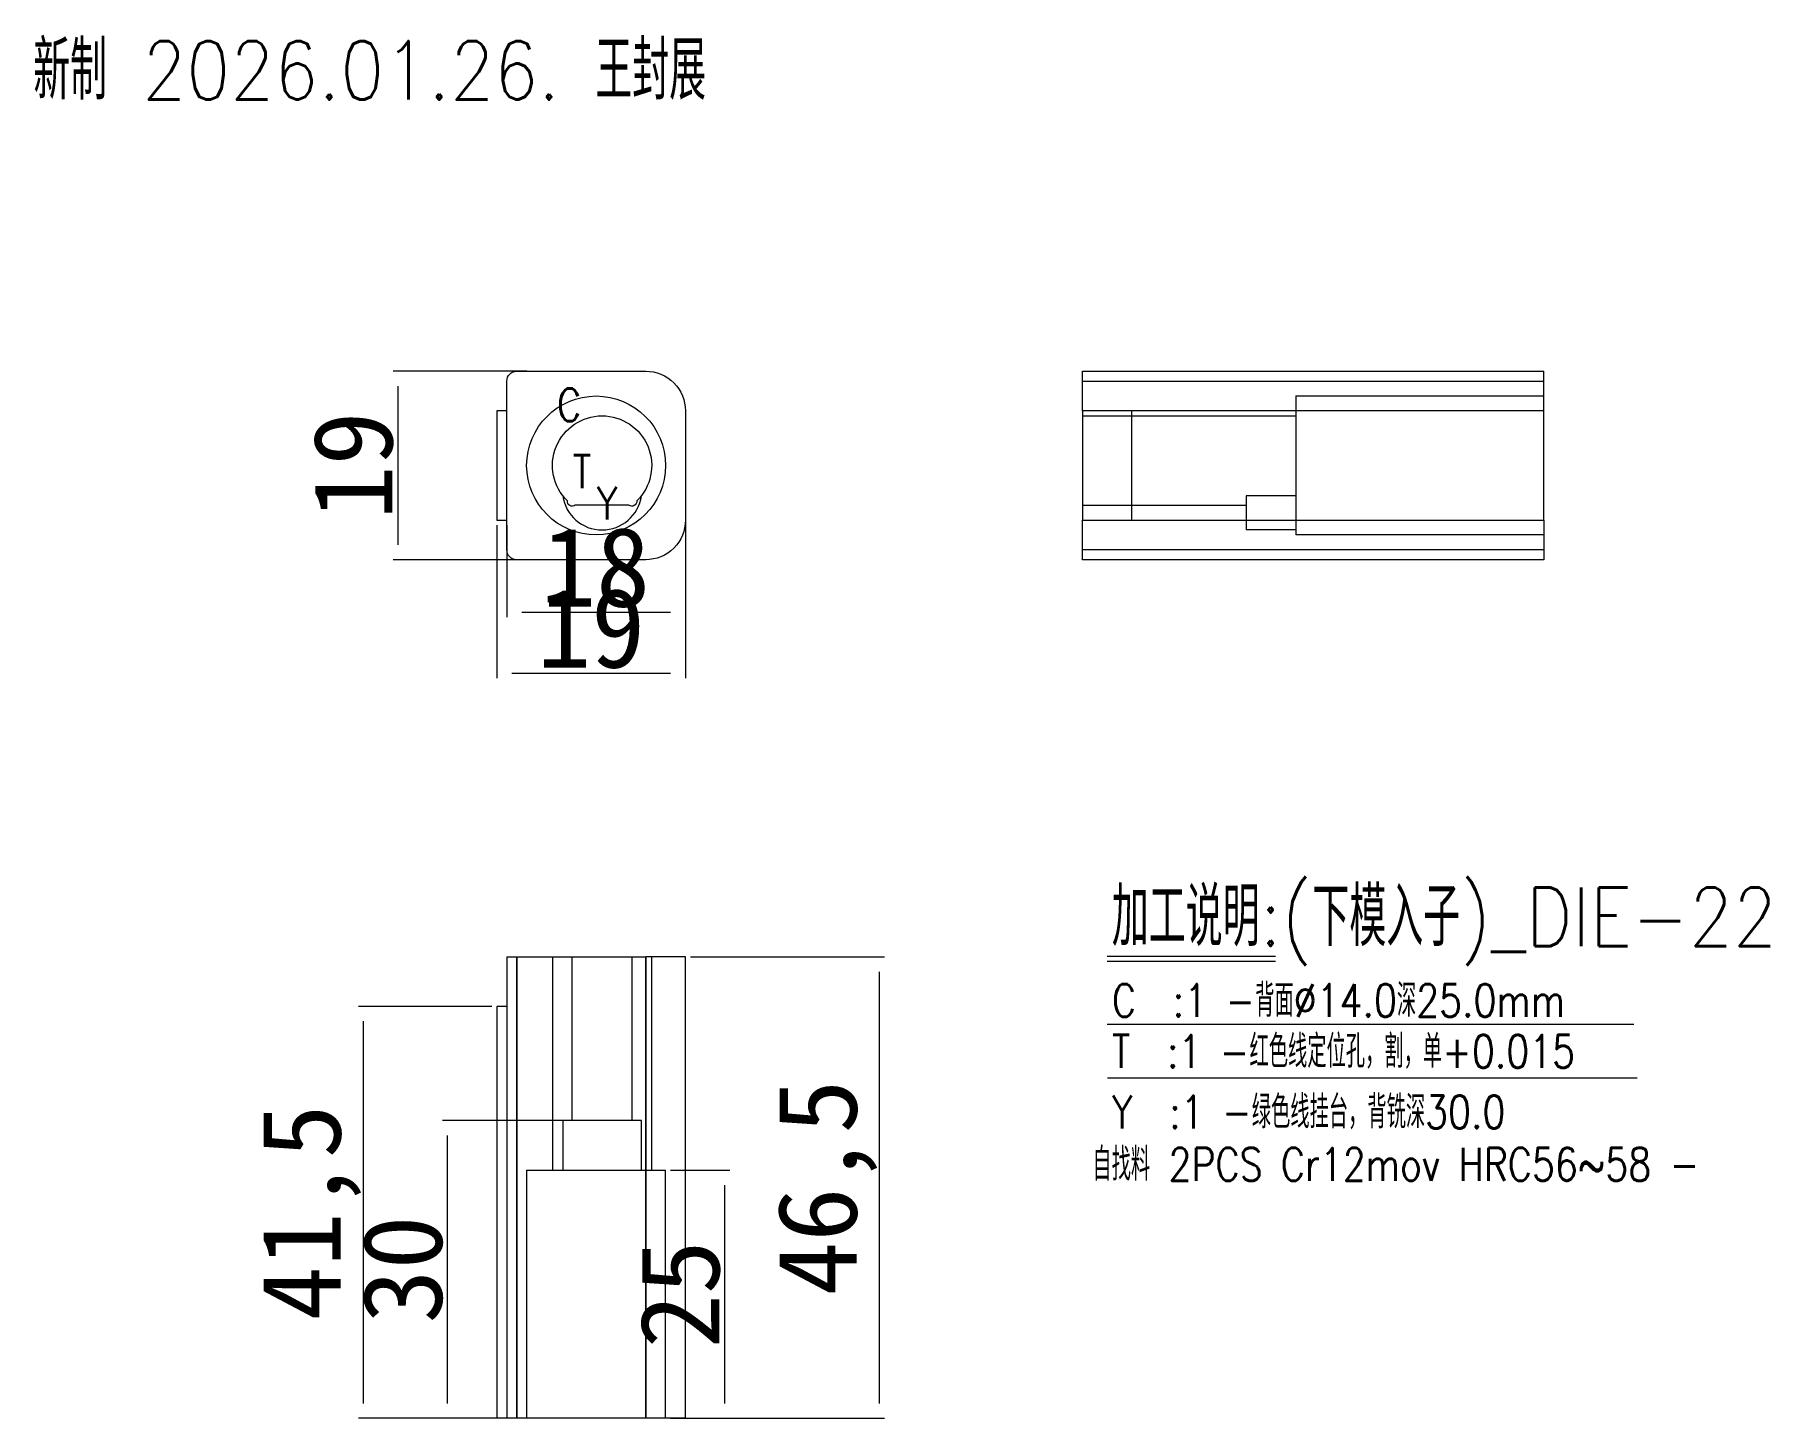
# Model space of a CAD drawing. Header units: millimetres. Extents: x 28934 to 29108, y 44755 to 44894.
import ezdxf
from ezdxf.enums import TextEntityAlignment as Align

# ---------------------------------------------------------------- set-up
doc = ezdxf.new("R2010")
doc.units = ezdxf.units.MM
doc.linetypes.add('CENTER', pattern=[0])
doc.layers.add('DIE', color=7, linetype='Continuous', true_color=0xffffff)
doc.layers.add('dim', color=4, linetype='Continuous')
doc.styles.add('_PUG_ERP', font='txt')
doc.styles.add('chinesef_fs', font='simplex.shx', dxfattribs={"bigfont": 'gbcbig.shx'})
doc.dimstyles.new('_PUG_ERP', dxfattribs={"dimtxt": 8, "dimasz": 1.5, "dimexe": 0.5, "dimexo": 0.5, "dimgap": 0.5, "dimtad": 1, "dimtxsty": '_PUG_ERP', "dimblk": 'CLOSEDBLANK', "dimcen": 0, "dimclrd": 4, "dimclre": 4, "dimclrt": 3, "dimazin": 3, "dimtfac": 1, "dimtmove": 0, "dimatfit": 3, "dimldrblk": 'CLOSEDBLANK', "dimlwd": 9, "dimlwe": 9})

# ---------------------------------------------------------------- blocks, each defined once
blk = doc.blocks.new('*D1266')
at = {"layer": 'Defpoints', "color": 0}
for p in [(28999.12, 44846.88), (28980.12, 44845.27), (28999.12, 44829.84)]:
    blk.add_point(p, dxfattribs=at)
at = {"layer": 'dim', "color": 4, "lineweight": 9}
for p, q in [((28999.12, 44846.38), (28999.12, 44829.34)), ((28980.12, 44844.77), (28980.12, 44829.34)), ((28981.62, 44829.84), (28997.62, 44829.84))]:
    blk.add_line(p, q, dxfattribs=at)
at = {"layer": 'dim', "color": 3, "lineweight": 18, "insert": (28989.62, 44834.34), "char_height": 8, "attachment_point": 5, "style": '_PUG_ERP'}
blk.add_mtext('19', dxfattribs=at)
blk = doc.blocks.new('_ClosedBlank')
blk = doc.blocks.new('*D1267')
at = {"layer": 'Defpoints', "color": 0}
for p in [(28970.16, 44860.27), (28983.63, 44860.27), (28983.63, 44841.27)]:
    blk.add_point(p, dxfattribs=at)
at = {"layer": 'dim', "color": 4, "lineweight": 9}
for p, q in [((28983.13, 44860.27), (28969.66, 44860.27)), ((28970.16, 44842.77), (28970.16, 44858.77)), ((28983.13, 44841.27), (28969.66, 44841.27))]:
    blk.add_line(p, q, dxfattribs=at)
at = {"layer": 'dim', "color": 3, "lineweight": 18, "insert": (28965.66, 44850.77), "char_height": 8, "attachment_point": 5, "rotation": 90, "style": '_PUG_ERP'}
blk.add_mtext('19', dxfattribs=at)
blk = doc.blocks.new('*D1268')
at = {"layer": 'Defpoints', "color": 0}
for p in [(28999.12, 44846.88), (28981.12, 44845.27), (28999.12, 44835.98)]:
    blk.add_point(p, dxfattribs=at)
at = {"layer": 'dim', "color": 4, "lineweight": 9}
for p, q in [((28999.12, 44846.38), (28999.12, 44835.48)), ((28981.12, 44844.77), (28981.12, 44835.48)), ((28982.62, 44835.98), (28997.62, 44835.98))]:
    blk.add_line(p, q, dxfattribs=at)
at = {"layer": 'dim', "color": 3, "lineweight": 18, "insert": (28990.12, 44840.48), "char_height": 8, "attachment_point": 5, "style": '_PUG_ERP'}
blk.add_mtext('18', dxfattribs=at)
blk = doc.blocks.new('*D1269')
at = {"layer": 'Defpoints', "color": 0}
for p in [(28966.67, 44796.27), (28980.12, 44796.27), (28980.12, 44754.77)]:
    blk.add_point(p, dxfattribs=at)
at = {"layer": 'dim', "color": 4, "lineweight": 9}
for p, q in [((28979.62, 44796.27), (28966.17, 44796.27)), ((28966.67, 44756.27), (28966.67, 44794.77)), ((28979.62, 44754.77), (28966.17, 44754.77))]:
    blk.add_line(p, q, dxfattribs=at)
at = {"layer": 'dim', "color": 3, "lineweight": 18, "insert": (28961.41, 44775.52), "char_height": 8, "attachment_point": 5, "rotation": 90, "style": '_PUG_ERP'}
blk.add_mtext('41,5', dxfattribs=at)
blk = doc.blocks.new('*D1270')
at = {"layer": 'Defpoints', "color": 0}
for p in [(28999.12, 44801.27), (29018.68, 44801.27), (28999.12, 44754.77)]:
    blk.add_point(p, dxfattribs=at)
at = {"layer": 'dim', "color": 4, "lineweight": 9}
for p, q in [((28999.62, 44801.27), (29019.18, 44801.27)), ((29018.68, 44756.27), (29018.68, 44799.77)), ((28999.62, 44754.77), (29019.18, 44754.77))]:
    blk.add_line(p, q, dxfattribs=at)
at = {"layer": 'dim', "color": 3, "lineweight": 18, "insert": (29013.42, 44778.02), "char_height": 8, "attachment_point": 5, "rotation": 90, "style": '_PUG_ERP'}
blk.add_mtext('46,5', dxfattribs=at)
blk = doc.blocks.new('*D1271')
at = {"layer": 'Defpoints', "color": 0}
for p in [(28997.12, 44779.77), (29003.11, 44779.77), (28997.12, 44754.77)]:
    blk.add_point(p, dxfattribs=at)
at = {"layer": 'dim', "color": 4, "lineweight": 9}
for p, q in [((28997.62, 44779.77), (29003.61, 44779.77)), ((29003.11, 44756.27), (29003.11, 44778.27)), ((28997.62, 44754.77), (29003.61, 44754.77))]:
    blk.add_line(p, q, dxfattribs=at)
at = {"layer": 'dim', "color": 3, "lineweight": 18, "insert": (28998.61, 44767.27), "char_height": 8, "attachment_point": 5, "rotation": 90, "style": '_PUG_ERP'}
blk.add_mtext('25', dxfattribs=at)
blk = doc.blocks.new('*D1272')
at = {"layer": 'Defpoints', "color": 0}
for p in [(28975.15, 44784.77), (28990.72, 44784.77), (28984.89, 44754.77)]:
    blk.add_point(p, dxfattribs=at)
at = {"layer": 'dim', "color": 4, "lineweight": 9}
for p, q in [((28990.22, 44784.77), (28974.65, 44784.77)), ((28975.15, 44756.27), (28975.15, 44783.27)), ((28984.39, 44754.77), (28974.65, 44754.77))]:
    blk.add_line(p, q, dxfattribs=at)
at = {"layer": 'dim', "color": 3, "lineweight": 18, "insert": (28970.65, 44769.77), "char_height": 8, "attachment_point": 5, "rotation": 90, "style": '_PUG_ERP'}
blk.add_mtext('30', dxfattribs=at)

msp = doc.modelspace()

# ---------------------------------------------------------------- linework, layer by layer
at = {"layer": 'DIE', "color": 11, "linetype": 'Continuous', "lineweight": 18}
for p, q in [((29039.123, 44856.275), (29039.123, 44860.275)), ((29039.123, 44860.275), (29085.623, 44860.275)), ((29085.623, 44856.275), (29085.623, 44860.275)), ((29039.123, 44859.275), (29085.623, 44859.275)), ((29060.623, 44857.775), (29085.623, 44857.775)), ((29060.623, 44857.775), (29060.623, 44843.775)), ((28980.123, 44856.275), (28980.123, 44845.275)), ((28981.123, 44856.275), (28980.123, 44856.275)), ((29039.123, 44856.275), (29039.123, 44845.275)), ((29085.623, 44856.275), (29039.123, 44856.275)), ((29039.123, 44855.775), (29060.623, 44855.775)), ((29044.123, 44845.275), (29044.123, 44856.275)), ((29085.623, 44856.275), (29044.123, 44856.275)), ((29085.623, 44845.275), (29085.623, 44856.275)), ((29055.623, 44847.725), (29055.623, 44844.275)), ((29060.623, 44847.725), (29055.623, 44847.725)), ((29039.123, 44846.775), (29055.623, 44846.775)), ((28980.123, 44845.275), (28981.123, 44845.275)), ((29039.123, 44841.275), (29039.123, 44845.275)), ((29039.123, 44845.275), (29085.623, 44845.275)), ((29044.123, 44845.275), (29085.623, 44845.275)), ((29060.623, 44844.275), (29055.623, 44844.275)), ((29085.623, 44845.275), (29085.623, 44841.275)), ((29085.623, 44843.775), (29060.623, 44843.775)), ((29085.623, 44842.275), (29039.123, 44842.275)), ((29085.623, 44841.275), (29039.123, 44841.275)), ((28981.123, 44801.275), (28982.123, 44801.275)), ((28981.123, 44801.275), (28981.123, 44754.775)), ((28982.123, 44801.275), (28982.123, 44754.775)), ((28982.123, 44801.275), (28995.123, 44801.275)), ((28982.123, 44754.775), (28982.123, 44801.275)), ((28985.721, 44801.275), (28985.721, 44779.775)), ((28987.721, 44784.775), (28987.721, 44801.275)), ((28993.721, 44801.275), (28993.721, 44784.775)), ((28995.123, 44754.775), (28995.123, 44801.275)), ((28999.123, 44801.275), (28995.123, 44801.275)), ((28995.123, 44801.275), (28995.123, 44754.775)), ((28995.721, 44779.775), (28995.721, 44801.275)), ((28999.123, 44754.775), (28999.123, 44801.275)), ((28980.123, 44796.275), (28980.123, 44754.775)), ((28981.123, 44796.275), (28980.123, 44796.275)), ((28986.759, 44784.775), (28986.759, 44779.775)), ((28987.721, 44784.775), (28986.759, 44784.775)), ((28993.721, 44784.775), (28987.721, 44784.775)), ((28994.683, 44784.775), (28993.721, 44784.775)), ((28994.683, 44779.775), (28994.683, 44784.775)), ((28983.123, 44779.775), (28983.123, 44754.775)), ((28983.123, 44779.775), (28997.123, 44779.775)), ((28997.123, 44754.775), (28997.123, 44779.775)), ((28981.123, 44754.775), (28980.123, 44754.775)), ((28982.123, 44754.775), (28981.123, 44754.775)), ((28995.123, 44754.775), (28982.123, 44754.775)), ((28999.123, 44754.775), (28995.123, 44754.775))]:
    msp.add_line(p, q, dxfattribs=at)
at = {"layer": 'DIE', "color": 11, "lineweight": 18}
msp.add_lwpolyline([(28999.123, 44856.275), (28999.123, 44845.275, -0.4142136), (28995.123, 44841.275), (28982.123, 44841.275, -0.4142136), (28981.123, 44842.275), (28981.123, 44859.275, -0.4142136), (28982.123, 44860.275), (28995.123, 44860.275, -0.4142136)], format="xyb", close=True, dxfattribs=at)
at = {"layer": 'DIE', "color": 1, "lineweight": 18}
msp.add_lwpolyline([(28994.221, 44847.204, -0.6379071), (28993.421, 44846.775), (28988.021, 44846.775, -0.6379072), (28987.222, 44847.204, -2.4495712)], format="xyb", close=True, dxfattribs=at)
at = {"layer": 'DIE', "color": 11, "linetype": 'CENTER', "lineweight": 18, "ltscale": 0.267932}
msp.add_circle((28990.123, 44850.775), 7, dxfattribs=at)
at = {"layer": 'DIE', "color": 3, "linetype": 'CENTER', "lineweight": 18, "ltscale": 0.1451}
msp.add_arc((28990.721, 44848.275), 4, 187.90321, 352.09679, dxfattribs=at)
at = {"layer": 'dim', "color": 8, "linetype": 'Continuous', "lineweight": 18}
for p, q in [((29041.61, 44801.333), (29058.602, 44801.333)), ((29041.61, 44800.844), (29058.602, 44800.844)), ((29041.629, 44794.467), (29094.71, 44794.467)), ((29041.643, 44789.062), (29095.029, 44789.062))]:
    msp.add_line(p, q, dxfattribs=at)

# ---------------------------------------------------------------- texts
at = {"layer": 'dim', "color": 6, "lineweight": 18, "style": 'chinesef_fs', "width": 0.8765}
msp.add_text('新制 2026.01.26. 王封展', height=5.9, dxfattribs=at).set_placement((28967.302, 44890.9), align=Align.MIDDLE)
at = {"layer": 'dim', "color": 4, "lineweight": 18, "style": 'chinesef_fs'}
for s, height, width, p in [('C', 3.3, 0.8211, (28986.185, 44855.231)), ('T', 3.3, 0.8211, (28987.775, 44848.501)), ('Y', 3.3, 0.8211, (28990.186, 44845.318)), ('加工说明:(下模入子)_DIE-22', 5.9, 0.8765, (29042.096, 44802.349)), ('C  :1 -背面%%c14.0深25.0mm', 3.3, 0.8169, (29042.105, 44795.228)), ('T  :1 -红色线定位孔，割，单+0.015', 3.3, 0.8169, (29042.105, 44790.092)), ('Y  :1 -绿色线挂台，背铣深30.0', 3.3, 0.8169, (29042.105, 44783.986)), ('自找料 2PCS Cr12mov HRC56~58 - ', 3.3, 0.8169, (29040.136, 44778.713))]:
    msp.add_text(s, height=height, dxfattribs=dict(at, width=width)).set_placement(p)

# ---------------------------------------------------------------- dimensions: what is measured, and where the dimension line sits
at = {"layer": 'dim', "lineweight": 18}
for base, p1, p2, angle, picture, middle in [((28970.164, 44860.275), (28983.633, 44841.275), (28983.633, 44860.275), 270, '*D1267', (28965.664, 44850.775)), ((29018.677, 44801.275), (28999.123, 44754.775), (28999.123, 44801.275), 90, '*D1270', (29013.415, 44778.025)), ((28966.674, 44796.275), (28980.123, 44754.775), (28980.123, 44796.275), 90, '*D1269', (28961.412, 44775.525)), ((28975.153, 44784.775), (28984.888, 44754.775), (28990.721, 44784.775), 90, '*D1272', (28970.653, 44769.775)), ((29003.113, 44779.775), (28997.123, 44754.775), (28997.123, 44779.775), 90, '*D1271', (28998.613, 44767.275))]:
    dim = msp.add_linear_dim(base=base, p1=p1, p2=p2, angle=angle, dimstyle='_PUG_ERP', dxfattribs=at)
    dim.commit()
    dim.dimension.update_dxf_attribs({"geometry": picture, "text_midpoint": middle})
for base, p1, picture, middle in [((28999.123, 44829.838), (28980.123, 44845.275), '*D1266', (28989.623, 44834.338)), ((28999.123, 44835.983), (28981.123, 44845.275), '*D1268', (28990.123, 44840.483))]:
    dim = msp.add_linear_dim(base=base, p1=p1, p2=(28999.123, 44846.88), dimstyle='_PUG_ERP', dxfattribs=at)
    dim.commit()
    dim.dimension.update_dxf_attribs({"geometry": picture, "text_midpoint": middle})

doc.saveas('drawing.dxf')
